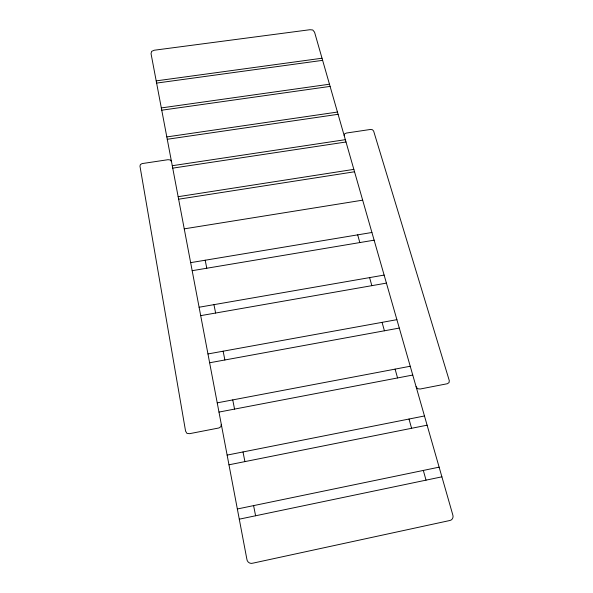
<?xml version="1.0" encoding="UTF-8"?>
<svg xmlns="http://www.w3.org/2000/svg" width="593" height="593" viewBox="0 0 593 593"><rect width="100%" height="100%" fill="white"/><g stroke="black" fill="none" stroke-linecap="round" stroke-linejoin="round"><path stroke-width="0.89" d="M237.348 508.987L439.124 467.158M239.283 519.179L441.896 476.831M228.972 464.801L427.108 425.188M227.134 455.098L424.469 415.967L452.711 514.605C453.823 517.155 452.348 520.365 449.42 520.595L252.87 563.165C249.994 564.173 247.007 561.986 246.829 559.006L221.3 424.351A6.605 6.419 -17.1 0 0 221.241 424.025L171.54 161.845A5.804 4.922 -3.3 0 0 171.488 161.593L151.045 53.681L151.615 51.376L154.202 50.235L309.954 29.717L312.756 29.984L314.564 32.192L344.222 135.715A5.596 4.662 11.4 0 0 344.281 135.96L416.004 386.406A6.575 5.997 34.4 0 0 416.078 386.658L424.469 415.967M218.98 412.076L412.75 375.043M217.231 402.847L410.23 366.252M207.958 353.954L396.887 319.671M209.633 362.768L399.297 328.07M200.701 315.646L386.421 283.113M199.107 307.233L384.123 275.085M192.176 270.69L374.124 240.172M190.649 262.647L371.922 232.486M184.245 228.854L362.664 200.16M178.626 199.204L354.532 171.77M178.152 196.698L353.851 169.368M172.733 168.138L346.008 141.994M172.274 165.714L345.341 139.674M166.818 136.924L337.439 112.055M167.263 139.273L338.084 114.308M161.318 107.926L329.463 84.213M161.756 110.202L330.086 86.4M156.611 83.087L322.629 60.345M156.196 80.878L322.021 58.225M416.078 386.658L417.598 388.726L420.14 389.023L447.367 383.723L449.034 382.604L449.294 380.624L373.657 131.112L372.523 129.785L370.625 129.437L346.475 133.032L344.54 133.892L344.222 135.715M357.683 234.85L359.832 242.567M369.595 277.606L371.841 285.67M382.07 322.362L384.42 330.79M395.101 369.12L397.555 377.949M409.007 419.036L411.586 428.294M423.328 470.434L426.033 480.145M171.488 161.593L170.332 159.969L168.034 159.695L142.135 163.586L140.422 164.52L139.963 166.114L185.557 431.052L186.899 433.342L189.582 433.676L218.987 427.953L220.907 426.656L221.3 424.351M205.2 260.223L206.779 268.236M213.962 304.654L215.615 313.03M223.138 351.204L224.873 359.981M232.745 399.904L234.561 409.103M243.011 451.955L244.916 461.613M253.596 505.614L255.598 515.769"/></g></svg>
